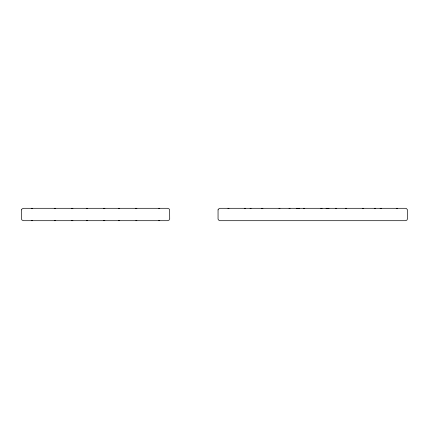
<?xml version="1.0" encoding="UTF-8"?>
<svg xmlns="http://www.w3.org/2000/svg" width="429" height="429" viewBox="0 0 429 429"><rect width="100%" height="100%" fill="white"/><g stroke="black" fill="none" stroke-linecap="round" stroke-linejoin="round"><path stroke-width="0.64" d="M72.871 208.301L71.82 208.58L72.796 208.301M54.858 220.629L55.357 220.42L54.322 220.699M104.306 208.371L103.807 208.58L104.891 208.301L103.764 208.58M71.761 208.58L72.26 208.371M86.819 220.629L87.35 220.42L86.283 220.699L87.307 220.42M135.837 208.58L136.872 208.301L135.843 208.58M158.725 208.58L159.76 208.301M261.824 208.58L262.913 208.301M320.951 208.58L322.082 208.301L321.45 208.371M380.137 208.58L381.172 208.301M32.422 220.42L31.381 220.699M55.293 220.42L54.252 220.699M119.332 220.42L118.324 220.699M261.867 208.58L262.371 208.371M289.017 208.58L290.058 208.301M296.53 208.58L297.576 208.301M298.375 208.58L299.421 208.301M321.042 208.58L321.541 208.371M345.549 208.58L346.589 208.301M374.431 208.58L375.472 208.301M380.207 208.58L381.247 208.301M396.546 208.58L397.592 208.301M304.005 208.371L303.469 208.301L304.51 208.58L303.469 208.301M326.721 208.371L326.19 208.301L327.198 208.58M362.623 208.301L363.663 208.58M335.478 208.301L336.518 208.58M327.96 208.301L329 208.58M326.094 208.301L327.139 208.58M278.947 208.301L279.987 208.58M250.059 208.301L251.104 208.58M244.289 208.301L245.372 208.58M227.944 208.301L228.984 208.58M118.291 208.301L119.364 208.58M87.344 208.58L86.261 208.301L86.851 208.371M159.76 220.699L158.725 220.42M54.252 208.301L55.293 208.58M136.872 220.699L135.843 220.42M31.381 208.301L32.422 208.58M103.764 220.42L104.891 220.699L104.263 220.629M72.86 220.699L71.831 220.42M362.698 208.301L363.733 208.58M54.322 208.301L55.357 208.58M72.26 220.629L71.761 220.42L72.791 220.699M244.825 208.371L245.329 208.58M118.828 208.371L119.332 208.58M86.803 208.371L87.307 208.58M103.85 220.42L104.354 220.629M304.038 208.371L304.692 208.58M21.52 209.835L21.52 219.165L22.056 220.093L23.515 220.699L167.642 220.699L169.101 220.093L169.707 218.629L169.637 209.835L169.101 208.907L167.642 208.301L23.515 208.301L22.056 208.907L21.52 209.835M218.055 209.835L218.055 219.165L219.021 220.42L220.05 220.699L405.48 220.699L406.944 220.093L407.55 218.629L407.48 209.835L406.515 208.58L405.48 208.301L220.05 208.301L219.021 208.58L218.055 209.835M119.364 220.42L118.86 220.629L119.359 220.42"/></g></svg>
